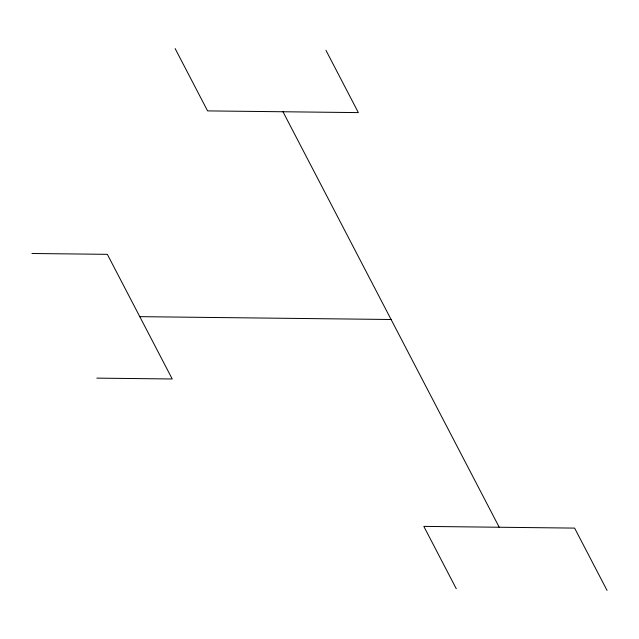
<?xml version="1.0" encoding="UTF-8"?>
<svg xmlns="http://www.w3.org/2000/svg" width="639" height="639" viewBox="0 0 639 639"><rect width="100%" height="100%" fill="white"/><g stroke="black" fill="none" stroke-linecap="round" stroke-linejoin="round"><path stroke-width="0.96" d="M31.95 253.483L107.344 254.338L172.218 378.983L96.824 378.128M139.781 316.656L391.092 319.5M325.93 50.281L358.367 112.608L207.579 110.898L175.142 48.572M607.05 590.428L574.613 528.102L423.825 526.392L456.262 588.719M282.973 111.753L499.219 527.247"/></g></svg>
